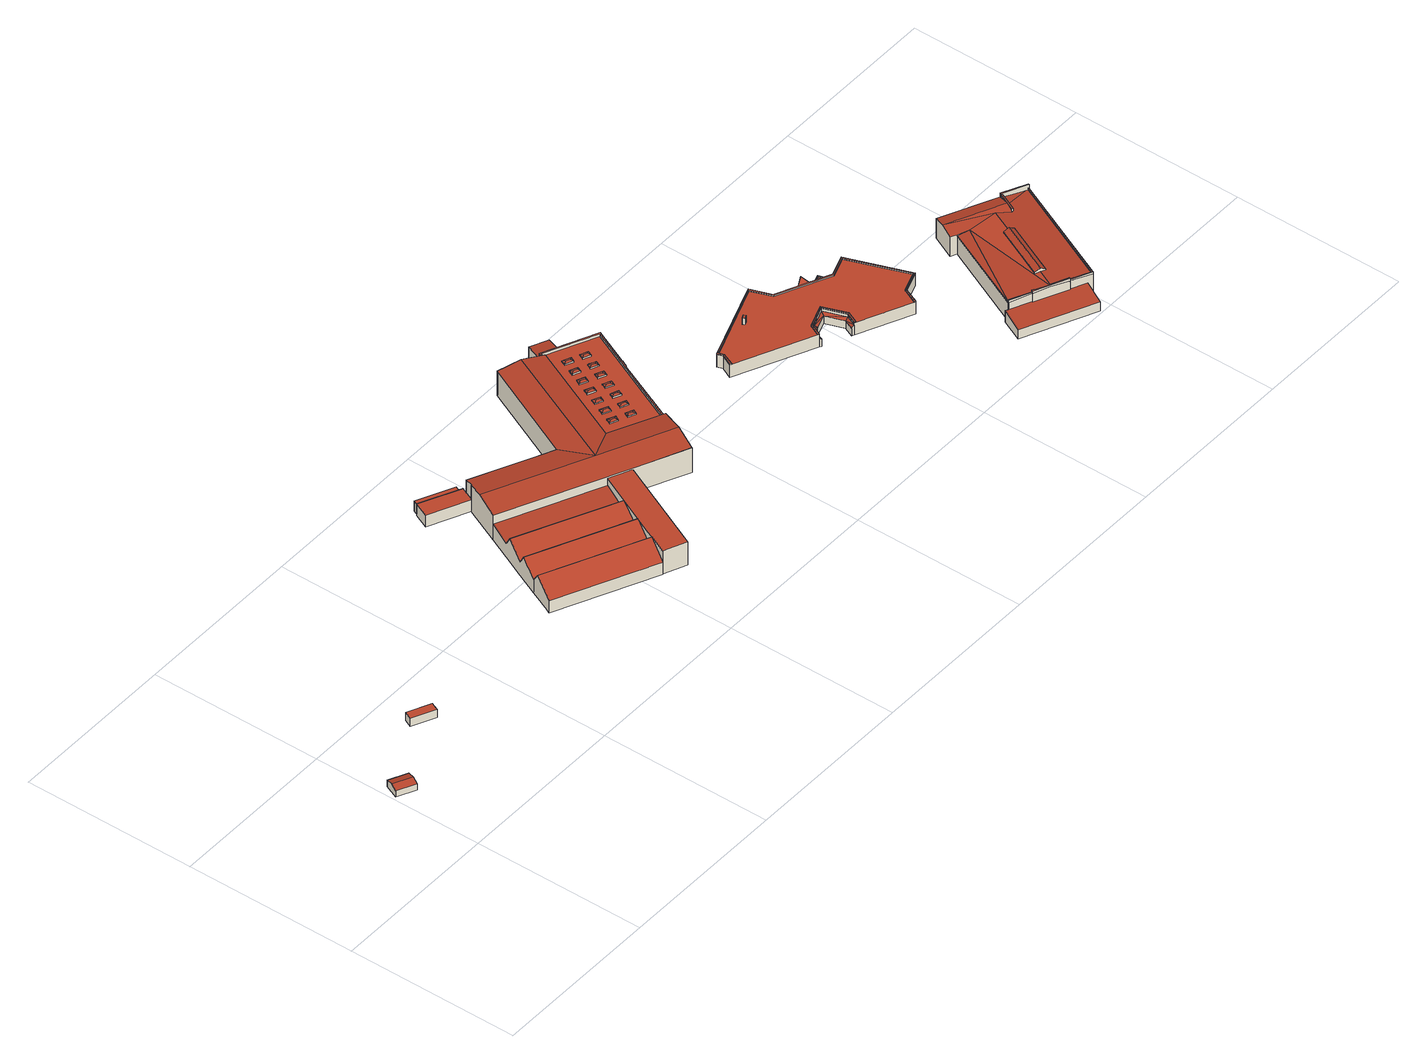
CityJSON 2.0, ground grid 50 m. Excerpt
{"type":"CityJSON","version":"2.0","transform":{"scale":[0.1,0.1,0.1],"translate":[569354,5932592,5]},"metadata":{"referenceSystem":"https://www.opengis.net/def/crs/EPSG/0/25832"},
"CityObjects":{
"building1":{"type":"Building","attributes":{"Grundfläche 2D":"26.671000","Grundhöhe NN":"5.911"},"geometry":[{"type":"Solid","lod":"3","boundaries":[[[[0,1,2,3]],[[4,0,3,5]],[[5,3,2,6,7]],[[4,5,7,8]],[[1,0,4,8,9]],[[2,1,9,6]],[[7,6,9,8]]]],"semantics":{"surfaces":[{"type":"RoofSurface"},{"type":"WallSurface"},{"type":"GroundSurface"}],"values":[[0,0,1,1,1,1,2]]}}]},
"building2":{"type":"Building","attributes":{"Grundfläche 2D":"18.522548","Grundhöhe NN":"5.774"},"geometry":[{"type":"Solid","lod":"3","boundaries":[[[[10,11,12,13]],[[14,15,13,12]],[[15,16,10,13]],[[16,17,11,10]],[[17,14,12,11]],[[17,16,15,14]]]],"semantics":{"surfaces":[{"type":"RoofSurface"},{"type":"WallSurface"},{"type":"GroundSurface"}],"values":[[0,1,1,1,1,2]]}}]},
"building3":{"type":"Building","attributes":{"Grundfläche 2D":"3034.152237","Grundhöhe NN":"5.433"},"children":["building3-1","building3-2","building3-3","building3-4","building3-5","building3-6","building3-7","building3-8","building3-9","building3-10","building3-11","building3-12","building3-13","building3-14"],"geometry":[{"type":"Solid","lod":"3","boundaries":[[[[18,19,20,21,22,23,24,25,26,27,28,29,30,31,32,33]],[[34,35,36,37,38,39]],[[40,41,42,43,44,45]],[[46,47,48,49]],[[50,46,49,51]],[[52,53,54,55]],[[56,57,58,59,60]],[[61,62,63,64,65,66]],[[63,62,67,68,69]],[[69,70,71,63]],[[71,72,73,74,75,76,63]],[[64,63,76,77,78,79]],[[80,79,78]],[[81,82,83,84]],[[85,82,81,86]],[[87,88,89,90]],[[91,92,93,94]],[[95,91,94,96,97,98]],[[99,95,98,100]],[[101,102,103,99,100,104,105]],[[106,107,108,109,110,111,112]],[[113,55,54,114,115]],[[92,113,115,93]],[[98,97,96,94,93,115,114,54,53,116,117,118,119]],[[120,121,122,123,25,24,23,22]],[[123,124,26,25]],[[124,125,27,26]],[[125,126,28,27]],[[126,127,29,28]],[[127,128,30,29]],[[128,129,31,30]],[[32,34,39,33]],[[18,33,39,38]],[[38,37,19,18]],[[37,36,20,19]],[[130,120,22,21]],[[113,92,91,95,99,103,45,44,43,42,52,55]],[[45,103,131,132,40]],[[41,40,132,133]],[[50,51,134,135]],[[47,46,50,135,136]],[[48,47,136,137]],[[56,60,138,139]],[[57,56,139,140]],[[58,57,140,141]],[[58,141,142,59]],[[36,35,62,61,66,21,20]],[[67,62,35,34,32]],[[70,69,68,67,32,31,129,143,144,145]],[[71,70,145,146]],[[72,71,146,147,112,73]],[[73,112,111,74]],[[74,111,110,75]],[[77,76,75,110,148,116,53]],[[42,41,133,149,80,78,77,53,52]],[[150,130,21,66,65,64,79,80,149,151]],[[84,83,152,153]],[[85,86,154,155]],[[152,83,82,85,155]],[[87,90,156,157]],[[88,87,157,158]],[[89,88,158,159]],[[59,128,127,160,138,60]],[[128,59,142,143,129]],[[120,130,150,161]],[[162,123,122,121,120,161,163,164],[154,86,81,84,153],[137,134,51,49,48]],[[124,123,162,165]],[[125,124,165,166]],[[126,125,166,167]],[[127,126,167,160]],[[168,169,101,105,104,100,98,119,170]],[[102,101,169,171]],[[103,102,171,131]],[[110,109,172,148]],[[112,147,173,106]],[[89,159,174,108,107,106,173,156,90]],[[109,108,174,172]],[[134,137,136,135]],[[154,153,152,155]],[[116,148,172,174,159,158,157,156,173,147,146,145,144,143,142,141,140,139,138,160,167,166,165,162,164,163,161,150,151,149,133,132,131,171,169,168,170,119,118,117]]]],"semantics":{"surfaces":[{"type":"RoofSurface"},{"type":"WallSurface"},{"type":"GroundSurface"}],"values":[[0,0,0,0,0,0,0,0,0,0,0,0,0,0,0,0,0,0,0,0,0,0,0,1,1,1,1,1,1,1,1,1,1,1,1,1,1,1,1,1,1,1,1,1,1,1,1,1,1,1,1,1,1,1,1,1,1,1,1,1,1,1,1,1,1,1,1,1,1,1,1,1,1,1,1,1,1,2,2,2]]}}]},
"building3-1":{"type":"BuildingInstallation","parents":["building3"],"geometry":[{"type":"MultiSurface","lod":"3","boundaries":[[[175,176,177]],[[175,178,179,176]],[[180,181,179,178]],[[182,177,176,179,181]],[[183,184,175,177]],[[178,175,184,185]],[[185,186,187,181,180,178]],[[181,187,183,177,182]]],"semantics":{"surfaces":[{"type":"RoofSurface"},{"type":"WallSurface"}],"values":[0,0,0,0,1,1,1,1]}}]},
"building3-2":{"type":"BuildingInstallation","parents":["building3"],"geometry":[{"type":"MultiSurface","lod":"3","boundaries":[[[188,189,190]],[[191,190,189,192]],[[188,193,192,189]],[[191,192,193]],[[194,195,188,190]],[[195,196,193,188]],[[196,197,191,193]],[[197,194,190,191]]],"semantics":{"surfaces":[{"type":"RoofSurface"},{"type":"WallSurface"}],"values":[0,0,0,0,1,1,1,1]}}]},
"building3-3":{"type":"BuildingInstallation","parents":["building3"],"geometry":[{"type":"MultiSurface","lod":"3","boundaries":[[[198,199,200]],[[201,200,199,202]],[[198,203,202,199]],[[201,202,203]],[[204,205,198,200]],[[205,206,203,198]],[[206,207,201,203]],[[207,204,200,201]]],"semantics":{"surfaces":[{"type":"RoofSurface"},{"type":"WallSurface"}],"values":[0,0,0,0,1,1,1,1]}}]},
"building3-4":{"type":"BuildingInstallation","parents":["building3"],"geometry":[{"type":"MultiSurface","lod":"3","boundaries":[[[208,209,210]],[[211,210,209,212]],[[208,213,212,209]],[[211,212,213]],[[214,215,208,210]],[[215,216,213,208]],[[216,217,211,213]],[[217,214,210,211]]],"semantics":{"surfaces":[{"type":"RoofSurface"},{"type":"WallSurface"}],"values":[0,0,0,0,1,1,1,1]}}]},
"building3-5":{"type":"BuildingInstallation","parents":["building3"],"geometry":[{"type":"MultiSurface","lod":"3","boundaries":[[[218,219,220]],[[221,220,219,222]],[[218,223,222,219]],[[221,222,223]],[[224,225,218,220]],[[225,226,223,218]],[[226,227,221,223]],[[227,224,220,221]]],"semantics":{"surfaces":[{"type":"RoofSurface"},{"type":"WallSurface"}],"values":[0,0,0,0,1,1,1,1]}}]},
"building3-6":{"type":"BuildingInstallation","parents":["building3"],"geometry":[{"type":"MultiSurface","lod":"3","boundaries":[[[228,229,230]],[[228,231,232,229]],[[233,232,231]],[[234,230,229,232,233]],[[235,236,228,230]],[[231,228,236,237]],[[237,238,233,231]],[[239,235,230,234,233,238]]],"semantics":{"surfaces":[{"type":"RoofSurface"},{"type":"WallSurface"}],"values":[0,0,0,0,1,1,1,1]}}]},
"building3-7":{"type":"BuildingInstallation","parents":["building3"],"geometry":[{"type":"MultiSurface","lod":"3","boundaries":[[[240,241,242,243]],[[243,242,244]],[[245,241,240]],[[246,244,242,241,245]],[[240,243,247,248]],[[248,249,245,240]],[[245,249,250,244,246]],[[250,247,243,244]]],"semantics":{"surfaces":[{"type":"RoofSurface"},{"type":"WallSurface"}],"values":[0,0,0,0,1,1,1,1]}}]},
"building3-8":{"type":"BuildingInstallation","parents":["building3"],"geometry":[{"type":"MultiSurface","lod":"3","boundaries":[[[251,252,253]],[[254,253,252,255]],[[251,256,255,252]],[[254,255,256]],[[257,258,251,253]],[[258,259,256,251]],[[259,260,254,256]],[[260,257,253,254]]],"semantics":{"surfaces":[{"type":"RoofSurface"},{"type":"WallSurface"}],"values":[0,0,0,0,1,1,1,1]}}]},
"building3-9":{"type":"BuildingInstallation","parents":["building3"],"geometry":[{"type":"MultiSurface","lod":"3","boundaries":[[[261,262,263]],[[261,264,265,262]],[[266,265,264]],[[267,263,262,265,266]],[[268,269,261,263]],[[269,270,264,261]],[[270,271,266,264]],[[266,271,268,263,267]]],"semantics":{"surfaces":[{"type":"RoofSurface"},{"type":"WallSurface"}],"values":[0,0,0,0,1,1,1,1]}}]},
"building3-10":{"type":"BuildingInstallation","parents":["building3"],"geometry":[{"type":"MultiSurface","lod":"3","boundaries":[[[272,273,274]],[[272,275,276,273]],[[277,276,275]],[[278,274,273,276,277]],[[279,280,272,274]],[[275,272,280,281]],[[281,282,277,275]],[[277,282,279,274,278]]],"semantics":{"surfaces":[{"type":"RoofSurface"},{"type":"WallSurface"}],"values":[0,0,0,0,1,1,1,1]}}]},
"building3-11":{"type":"BuildingInstallation","parents":["building3"],"geometry":[{"type":"MultiSurface","lod":"3","boundaries":[[[283,284,285]],[[286,285,284,287]],[[283,288,287,284]],[[286,287,288]],[[289,283,285,290]],[[288,283,289,291]],[[291,292,286,288]],[[292,290,285,286]]],"semantics":{"surfaces":[{"type":"RoofSurface"},{"type":"WallSurface"}],"values":[0,0,0,0,1,1,1,1]}}]},
"building3-12":{"type":"BuildingInstallation","parents":["building3"],"geometry":[{"type":"MultiSurface","lod":"3","boundaries":[[[293,294,295]],[[293,296,297,294]],[[298,297,296]],[[299,300,295,294,297,298]],[[301,293,295,302]],[[296,293,301,303]],[[303,304,298,296]],[[305,302,295,300,299,298,304,306]]],"semantics":{"surfaces":[{"type":"RoofSurface"},{"type":"WallSurface"}],"values":[0,0,0,0,1,1,1,1]}}]},
"building3-13":{"type":"BuildingInstallation","parents":["building3"],"geometry":[{"type":"MultiSurface","lod":"3","boundaries":[[[307,308,309]],[[307,310,311,308]],[[312,311,310]],[[313,309,308,311,312]],[[314,315,307,309]],[[315,316,310,307]],[[316,317,312,310]],[[312,317,314,309,313]]],"semantics":{"surfaces":[{"type":"RoofSurface"},{"type":"WallSurface"}],"values":[0,0,0,0,1,1,1,1]}}]},
"building3-14":{"type":"BuildingInstallation","parents":["building3"],"geometry":[{"type":"MultiSurface","lod":"3","boundaries":[[[318,319,320]],[[318,321,322,319]],[[323,322,321]],[[324,320,319,322,323]],[[325,326,318,320]],[[326,327,321,318]],[[327,328,323,321]],[[323,328,325,320,324]]],"semantics":{"surfaces":[{"type":"RoofSurface"},{"type":"WallSurface"}],"values":[0,0,0,0,1,1,1,1]}}]},
"building4":{"type":"Building","attributes":{"Grundfläche 2D":"859.057283","Grundhöhe NN":"5.469"},"children":["building4-1","building4-2","building4-3"],"geometry":[{"type":"Solid","lod":"3","boundaries":[[[[329,330,331,332,333,334,335,336,337,338,339,340,341,342,343,344,345,346,347,348,349,350,351,352,353]],[[354,355,356,357,358,359,360,361,362,363,364,365,366,367,368,369,370,371]],[[372,373,374,375,376,377,378]],[[379,337,336]],[[380,381,382,383]],[[384,383,385]],[[380,383,386]],[[386,383,384]],[[387,385,388]],[[384,385,387]],[[380,389,390,391]],[[392,393,390,389]],[[394,393,392]],[[395,393,394]],[[396,355,343,342]],[[344,343,355,354]],[[354,371,345,344]],[[346,345,371,370]],[[370,369,347,346]],[[369,368,348,347]],[[349,348,368,367]],[[350,349,367,366]],[[351,350,366,365]],[[352,351,365,364]],[[364,397,353,352]],[[397,398,329,353]],[[398,399,330,329]],[[399,400,331,330]],[[400,401,332,331]],[[401,402,333,332]],[[402,403,404,335,334,333]],[[405,336,335,404]],[[337,406,407,338]],[[407,408,339,338]],[[408,409,340,339]],[[409,410,341,340]],[[410,396,342,341]],[[336,405,411,412,379]],[[379,412,413,406,337]],[[383,382,414,415]],[[385,383,415,416]],[[388,385,416,417]],[[387,388,417,418]],[[382,381,380,391,419,414]],[[398,397,420,421]],[[399,398,421,422]],[[400,399,422,423]],[[401,400,423,424]],[[375,425,402,401,424,426]],[[375,426,375,425,402,425]],[[402,425,375,374,373,372,427,404,403]],[[427,372,428,404]],[[404,428,411,405]],[[406,413,429,407]],[[408,407,429,430]],[[409,408,430,431]],[[410,409,431,432]],[[396,410,432,433]],[[356,355,396,433,434,394,357]],[[358,357,394,392,389]],[[358,389,380,359]],[[359,380,386,360]],[[360,386,384,361]],[[361,384,387,362]],[[397,364,363,362,387,418,435,436,420]],[[395,394,434,437]],[[393,395,437,438]],[[390,393,438,439]],[[391,390,439,419]],[[376,375,426,440]],[[377,376,440,441]],[[378,377,441,442]],[[372,378,442,428]],[[419,439,438,437,434,433,432,431,430,429,413,412,411,428,442,441,440,426,424,423,422,421,420,436,435,418,417,416,415,414]]]],"semantics":{"surfaces":[{"type":"RoofSurface"},{"type":"WallSurface"},{"type":"GroundSurface"}],"values":[[0,0,0,0,0,0,0,0,0,0,0,0,0,0,1,1,1,1,1,1,1,1,1,1,1,1,1,1,1,1,1,1,1,1,1,1,1,1,1,1,1,1,1,1,1,1,1,1,1,1,1,1,1,1,1,1,1,1,1,1,1,1,1,1,1,1,1,1,1,1,1,1,1,2]]}}]},
"building4-1":{"type":"BuildingInstallation","parents":["building4"],"geometry":[{"type":"MultiSurface","lod":"3","boundaries":[[[443,444,445,446]],[[446,445,447,448]],[[443,446,448,449]],[[444,443,449,450]],[[445,444,450,447]]],"semantics":{"surfaces":[{"type":"RoofSurface"},{"type":"WallSurface"}],"values":[0,1,1,1,1]}}]},
"building4-2":{"type":"BuildingInstallation","parents":["building4"],"geometry":[{"type":"MultiSurface","lod":"3","boundaries":[[[451,452,453,454,455,456,457,458,459,460,461]],[[356,357,454,453]],[[357,358,455,454]],[[358,359,456,455]],[[359,360,457,456]],[[360,361,458,457]],[[361,362,459,458]],[[362,363,460,459]],[[461,460,363,462]],[[462,463,451,461]],[[463,464,452,451]],[[453,452,464,356]]],"semantics":{"surfaces":[{"type":"RoofSurface"},{"type":"WallSurface"}],"values":[0,1,1,1,1,1,1,1,1,1,1,1]}}]},
"building4-3":{"type":"BuildingInstallation","parents":["building4"],"geometry":[{"type":"MultiSurface","lod":"3","boundaries":[[[465,466,467,468,425,469,470,471,427,472]],[[375,425,468,374]],[[469,425,375,376]],[[376,377,470,469]],[[377,378,471,470]],[[378,372,427,471]],[[373,472,427,372]],[[373,473,465,472]],[[466,465,473,474]],[[467,466,474,475]],[[468,467,475,374]]],"semantics":{"surfaces":[{"type":"RoofSurface"},{"type":"WallSurface"}],"values":[0,1,1,1,1,1,1,1,1,1,1]}}]},
"building5":{"type":"Building","attributes":{"Grundfläche 2D":"984.665516","Grundhöhe NN":"5.447"},"children":["building5-1","building5-2","building5-3","building5-4","building5-5","building5-6"],"geometry":[{"type":"Solid","lod":"3","boundaries":[[[[476,477,478,479,480]],[[481,478,477,482]],[[483,484,485,486,487]],[[488,487,486,489]],[[490,491,492,493,489]],[[494,491,495,496,497]],[[494,498,492,491]],[[499,500,501]],[[502,503,504,505,506,497,507,499]],[[500,499,507,497]],[[508,509,510,494,497,506,505,511,512]],[[513,514,515,516,517,518,519,520,485,484,483,487,498,494,510,521,522,512,511,505]],[[523,524,525]],[[526,527,523,525,528,529,530,531,532]],[[487,488,489,493,492]],[[498,487,492]],[[500,497,496]],[[509,508,480,479]],[[522,482,477,476,480,508,512]],[[481,482,522,521]],[[521,510,509,479,478,481]],[[524,533,534,525]],[[528,525,534,535]],[[529,528,535,536]],[[530,529,536,537]],[[519,518,538,539]],[[520,519,539,540]],[[541,490,489,486,485,520,540,542]],[[495,491,490,541,543]],[[500,496,495,543,544]],[[500,544,533,524,501]],[[501,524,523,499]],[[499,523,527,502]],[[502,527,526,503]],[[513,505,504,503,526,532,514]],[[514,532,531,515]],[[545,516,515,531,530,537]],[[518,517,516,545,538]],[[533,544,543,541,542,540,539,538,545,537,536,535,534]]]],"semantics":{"surfaces":[{"type":"RoofSurface"},{"type":"WallSurface"},{"type":"GroundSurface"}],"values":[[0,0,0,0,0,0,0,0,0,0,0,0,0,0,1,1,1,1,1,1,1,1,1,1,1,1,1,1,1,1,1,1,1,1,1,1,1,1,2]]}}]},
"building5-1":{"type":"BuildingInstallation","parents":["building5"],"geometry":[{"type":"MultiSurface","lod":"3","boundaries":[[[546,547,548,549,550]],[[516,548,547,515]],[[517,551,549,548,516]],[[550,549,551,552,553,554]],[[554,555,546,550]]],"semantics":{"surfaces":[{"type":"RoofSurface"},{"type":"WallSurface"}],"values":[0,1,1,1,1]}}]},
"building5-2":{"type":"BuildingInstallation","parents":["building5"],"geometry":[{"type":"MultiSurface","lod":"3","boundaries":[[[556,557,552,551]],[[517,518,556,551]],[[552,557,558,553]]],"semantics":{"surfaces":[{"type":"RoofSurface"},{"type":"WallSurface"}],"values":[0,1,1]}}]},
"building5-3":{"type":"BuildingInstallation","parents":["building5"],"geometry":[{"type":"MultiSurface","lod":"3","boundaries":[[[559,560,561,562,563]],[[561,560,564,487,565]],[[562,561,565,566]],[[562,566,483,567,563]]],"semantics":{"surfaces":[{"type":"RoofSurface"},{"type":"WallSurface"}],"values":[0,1,1,1]}}]},
"building5-4":{"type":"BuildingInstallation","parents":["building5"],"geometry":[{"type":"MultiSurface","lod":"3","boundaries":[[[568,569,570,571,572,573,574]],[[520,485,486,489,572,571]],[[489,493,573,572]],[[518,519,570,569,568,574,573,493,488,564,560,559,563,567,484,558,557,556]],[[519,520,571,570]]],"semantics":{"surfaces":[{"type":"RoofSurface"},{"type":"WallSurface"}],"values":[0,1,1,1,1]}}]},
"building5-5":{"type":"BuildingInstallation","parents":["building5"],"geometry":[{"type":"MultiSurface","lod":"3","boundaries":[[[575,576,577,578,579,580,581,582,583,584,585,586]],[[515,547,546,579,578,577,514]],[[587,580,579,546,555]],[[506,588,583,582,581,580,587,511]],[[588,589,584,583]],[[590,591,585,584,589]],[[591,592,593,502,503,576,575,586,585]],[[503,504,505,513,514,577,576]]],"semantics":{"surfaces":[{"type":"RoofSurface"},{"type":"WallSurface"}],"values":[0,1,1,1,1,1,1,1]}}]},
"building5-6":{"type":"BuildingInstallation","parents":["building5"],"geometry":[{"type":"MultiSurface","lod":"3","boundaries":[[[593,592,591,594,595,596]],[[590,597,507,598,595,594,591]],[[598,499,596,595]],[[499,502,593,596]]],"semantics":{"surfaces":[{"type":"RoofSurface"},{"type":"WallSurface"}],"values":[0,1,1,1]}}]}
},
"vertices":[
[68,253,35],[78,274,29],[25,299,29],[15,278,35],[59,233,29],[6,259,29],[25,299,9],[6,259,9],[59,233,9],[78,274,9],
[299,360,33],[309,383,34],[243,414,34],[233,391,33],[243,414,8],[233,391,8],[299,360,8],[309,383,8],
[1447,937,69],[1592,871,69],[1447,557,69],[1450,555,69],[1451,555,69],[1482,623,69],[1482,625,69],[1538,747,69],[1539,747,69],[1548,765,69],[1547,766,69],[1597,873,69],[1445,942,69],[1435,919,69],[1437,917,69],[1438,917,69],[1437,917,60],[1303,625,60],[1447,557,60],[1592,871,60],[1447,937,60],[1438,917,60],[1117,225,79],[1243,494,79],[1180,523,79],[1087,325,79],[1079,307,79],[1054,254,79],[1493,611,29],[1496,617,26],[1482,623,26],[1479,617,29],[1490,604,26],[1476,611,26],[1180,523,56],[897,655,56],[867,591,48],[1149,458,48],[1518,968,48],[1466,992,48],[1444,943,55],[1445,942,55],[1496,919,55],[1447,557,83],[1303,625,83],[1214,587,95],[1420,491,95],[1422,495,95],[1450,555,83],[1437,917,84],[1435,919,84],[1378,945,95],[1319,973,83],[1183,682,83],[1122,711,83],[959,787,83],[948,762,88],[946,762,88],[927,721,95],[897,655,83],[1243,494,83],[1391,428,83],[1390,426,83],[1487,636,29],[1504,629,29],[1509,639,26],[1492,647,26],[1499,617,26],[1482,625,26],[964,822,38],[861,871,38],[854,857,38],[958,809,38],[1110,375,78],[1118,391,48],[836,523,48],[828,507,78],[1087,325,48],[818,486,65],[818,485,65],[805,457,48],[1079,307,78],[797,439,78],[771,383,43],[1053,252,43],[1054,254,45],[776,393,49],[775,393,49],[967,804,41],[854,857,41],[853,857,41],[833,814,41],[946,762,41],[948,762,41],[959,787,41],[1142,443,78],[860,577,75],[860,575,78],[897,655,4],[867,591,4],[836,523,4],[805,457,4],[1451,555,60],[1482,623,60],[1482,625,60],[1538,747,60],[1539,747,60],[1548,765,60],[1547,766,60],[1597,873,60],[1445,942,60],[1435,919,60],[1450,555,60],[1054,254,4],[1117,225,4],[1243,494,4],[1476,611,24],[1490,604,24],[1496,617,24],[1482,623,24],[1496,919,4],[1518,968,4],[1466,992,4],[1444,943,4],[1445,942,4],[1435,919,4],[1378,945,4],[1319,973,4],[1183,682,4],[959,787,4],[946,762,4],[1390,426,4],[1450,555,4],[1391,428,4],[1509,639,24],[1492,647,24],[1482,625,24],[1499,617,24],[958,809,4],[964,822,4],[861,871,4],[854,857,4],[1597,873,4],[1451,555,4],[1538,747,4],[1482,623,4],[1482,625,4],[1539,747,4],[1548,765,4],[1547,766,4],[775,393,4],[771,383,4],[776,393,4],[1053,252,4],[833,814,4],[967,804,4],[853,857,4],
[1434,706,64],[1442,711,66],[1440,719,64],[1456,696,64],[1453,706,66],[1459,703,64],[1462,709,64],[1445,717,64],[1440,719,60],[1434,706,60],[1456,696,60],[1459,703,60],[1462,709,60],
[1372,690,64],[1381,695,66],[1378,704,64],[1400,694,64],[1394,689,66],[1394,680,64],[1378,704,60],[1372,690,60],[1394,680,60],[1400,694,60],
[1422,800,64],[1431,804,66],[1429,814,64],[1451,804,64],[1444,798,66],[1444,790,64],[1429,814,60],[1422,800,60],[1444,790,60],[1451,804,60],
[1389,727,64],[1398,731,66],[1395,740,64],[1417,730,64],[1411,725,66],[1411,717,64],[1395,740,60],[1389,727,60],[1411,717,60],[1417,730,60],
[1406,763,64],[1415,768,66],[1412,777,64],[1434,767,64],[1428,762,66],[1428,753,64],[1412,777,60],[1406,763,60],[1428,753,60],[1434,767,60],
[1401,634,64],[1408,639,66],[1407,647,64],[1423,624,64],[1420,633,66],[1429,637,64],[1411,645,64],[1407,647,60],[1401,634,60],[1423,624,60],[1429,637,60],[1411,645,60],
[1377,644,64],[1375,654,66],[1364,658,66],[1356,654,64],[1362,668,64],[1384,658,64],[1378,660,64],[1356,654,60],[1377,644,60],[1384,658,60],[1362,668,60],
[1439,836,64],[1448,841,66],[1445,850,64],[1467,840,64],[1461,835,66],[1461,826,64],[1445,850,60],[1439,836,60],[1461,826,60],[1467,840,60],
[1468,779,64],[1475,784,66],[1474,793,64],[1490,769,64],[1487,779,66],[1496,783,64],[1478,791,64],[1474,793,60],[1468,779,60],[1490,769,60],[1496,783,60],
[1501,852,64],[1509,857,66],[1508,866,64],[1523,842,64],[1521,852,66],[1529,856,64],[1512,864,64],[1508,866,60],[1501,852,60],[1523,842,60],[1529,856,60],
[1456,872,64],[1465,877,66],[1462,886,64],[1486,875,64],[1478,871,66],[1479,862,64],[1456,872,60],[1462,886,60],[1479,862,60],[1486,875,60],
[1484,815,64],[1492,820,66],[1491,828,64],[1506,805,64],[1503,815,66],[1512,819,64],[1506,821,64],[1495,827,64],[1484,815,60],[1491,828,60],[1506,805,60],[1512,819,60],[1495,827,60],[1506,821,60],
[1451,742,64],[1458,747,66],[1457,756,64],[1473,732,64],[1470,742,66],[1479,746,64],[1461,754,64],[1457,756,60],[1451,742,60],[1473,732,60],[1479,746,60],
[1418,670,64],[1425,675,66],[1424,683,64],[1439,660,64],[1437,670,66],[1445,673,64],[1428,681,64],[1424,683,60],[1418,670,60],[1439,660,60],[1445,673,60],
[2198,395,48],[2260,417,48],[2194,595,48],[2133,573,48],[2122,578,48],[2092,592,48],[2091,592,48],[2073,601,48],[2047,613,48],[1985,641,48],[1963,701,48],[1729,616,48],[1735,600,48],[1719,567,48],[1723,565,48],[1739,600,48],[1734,613,48],[1960,697,48],[1982,638,48],[2133,568,48],[2192,590,48],[2255,419,48],[2196,398,48],[2176,355,48],[2180,353,48],[1739,600,45],[1723,565,45],[1937,466,45],[1941,464,45],[1955,496,45],[1968,500,45],[2019,519,45],[2042,455,45],[2028,424,45],[2031,422,45],[2176,355,45],[2196,398,45],[2255,419,45],[2192,590,45],[2133,568,45],[1982,638,45],[1960,697,45],[1734,613,45],[2091,592,33],[2092,592,33],[2121,578,33],[2122,578,33],[2125,584,33],[2117,607,33],[2094,599,33],[2065,619,62],[1968,500,37],[1970,494,31],[1971,493,29],[2015,509,29],[2042,455,37],[2034,455,29],[2019,519,37],[2028,424,37],[2021,427,29],[1955,496,37],[1959,490,29],[1970,494,29],[1954,493,37],[1946,462,29],[1941,464,37],[1946,461,29],[1719,567,45],[2180,353,45],[2198,395,45],[2260,417,45],[2194,595,45],[2133,573,45],[2122,578,45],[2092,592,45],[2091,592,45],[2073,601,45],[2047,613,45],[1985,641,45],[1963,701,45],[1729,616,45],[1735,600,45],[2073,601,5],[2065,619,5],[2047,613,5],[1971,493,5],[2015,509,5],[2034,455,5],[2021,427,5],[2028,424,5],[1970,494,5],[2180,353,5],[2198,395,5],[2260,417,5],[2194,595,5],[2133,573,5],[2122,578,35],[2122,578,5],[2091,592,35],[2091,592,5],[1985,641,5],[1963,701,5],[1729,616,5],[1735,600,5],[1719,567,5],[1941,464,5],[2031,422,5],[2176,355,5],[1946,461,5],[1946,462,5],[1959,490,5],[2125,584,5],[2117,607,5],[2094,599,5],
[1855,635,66],[1858,629,66],[1868,633,66],[1865,640,66],[1868,633,45],[1865,640,45],[1855,635,45],[1858,629,45],
[2021,524,48],[1952,498,48],[1937,466,48],[1941,464,48],[1955,496,48],[1968,500,48],[2019,519,48],[2042,455,48],[2028,424,48],[2031,422,48],[2046,455,48],[2046,455,45],[2021,524,45],[1952,498,45],
[2095,597,35],[2116,605,35],[2123,584,35],[2121,578,35],[2125,584,35],[2117,607,35],[2094,599,35],[2092,592,35],[2095,597,33],[2116,605,33],[2123,584,33],
[2431,165,82],[2432,165,82],[2502,316,82],[2488,322,74],[2418,171,74],[2515,310,74],[2445,159,74],[2580,380,68],[2648,381,63],[2657,382,63],[2595,411,67],[2576,380,68],[2588,410,67],[2590,413,67],[2431,487,67],[2416,454,75],[2576,380,75],[2588,410,68],[2533,383,71],[2399,418,67],[2416,410,67],[2448,396,67],[2564,355,68],[2302,160,63],[2416,410,63],[2300,161,63],[2360,133,67],[2359,131,67],[2364,129,68],[2406,110,71],[2406,113,71],[2304,163,63],[2418,171,70],[2488,322,70],[2502,316,71],[2407,113,71],[2431,165,71],[2449,90,68],[2452,88,67],[2453,90,67],[2511,63,63],[2512,66,63],[2657,377,63],[2658,377,63],[2659,380,63],[2515,310,70],[2445,159,70],[2302,160,41],[2300,161,41],[2293,165,41],[2359,131,41],[2360,133,41],[2264,102,33],[2468,7,33],[2497,69,41],[2453,90,41],[2452,88,41],[2300,161,4],[2293,165,4],[2264,102,4],[2468,7,4],[2497,69,4],[2657,377,4],[2658,377,4],[2659,380,4],[2431,487,4],[2590,413,4],[2399,418,4],[2416,410,4],[2511,63,4],
[2454,92,70],[2453,90,70],[2511,63,70],[2512,66,70],[2455,93,70],[2512,66,69],[2510,67,69],[2510,67,63],[2455,93,67],[2454,92,67],
[2657,377,69],[2655,378,69],[2655,378,63],
[2593,408,76],[2590,409,76],[2565,357,76],[2568,355,76],[2593,407,76],[2590,409,67],[2565,357,68],[2568,355,68],[2593,407,67],
[2593,408,79],[2593,407,79],[2658,377,79],[2659,380,79],[2590,413,79],[2588,410,79],[2590,409,79],
[2360,133,76],[2359,131,76],[2452,88,76],[2453,90,76],[2454,92,76],[2450,93,76],[2407,113,76],[2406,113,76],[2365,132,76],[2366,133,76],[2361,136,76],[2360,134,76],[2450,93,68],[2365,132,68],[2366,133,68],[2361,136,68],[2361,136,70],[2360,134,70],[2360,133,70],
[2304,163,70],[2303,163,70],[2302,160,70],[2361,136,67],[2303,163,63]
]}
